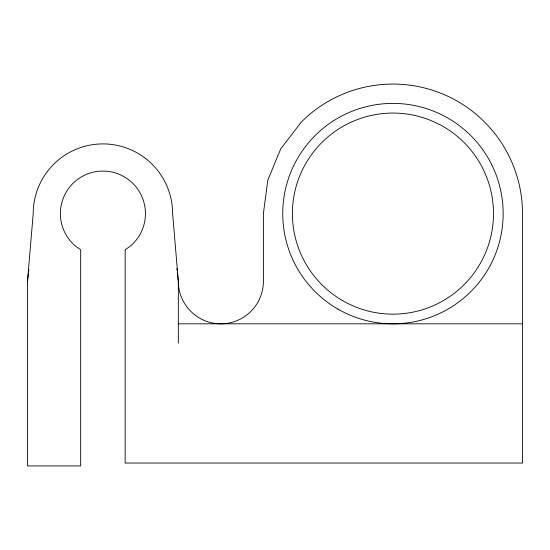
<?xml version="1.0" encoding="UTF-8"?>
<svg xmlns="http://www.w3.org/2000/svg" width="550" height="550" viewBox="0 0 550 550"><rect width="100%" height="100%" fill="white"/><g stroke="black" fill="none" stroke-linecap="round" stroke-linejoin="round"><path stroke-width="0.82" d="M177.354 272.827L178.324 281.284A42.543 42.543 0 0 0 220.859 323.826A42.543 42.543 0 0 0 263.395 281.284L263.395 213.606L267.816 180.077L280.754 148.83L301.345 122.004A129.553 129.553 0 0 1 522.5 213.606L522.5 463.045L125.146 463.045L125.146 249.769L130.254 246.194A42.536 42.536 0 0 0 133.849 184.415A42.536 42.536 0 0 0 71.968 184.415A42.536 42.536 0 0 0 75.57 246.194L80.671 249.769L80.671 465.939L27.5 465.939L27.5 281.284L33.206 213.606A69.706 69.706 0 0 1 102.912 143.901A69.706 69.706 0 0 1 172.618 213.606L178.324 281.284L178.324 343.159M27.5 281.284L28.373 273.673M28.566 271.982L28.854 269.438M178.324 323.826L522.5 323.826M176.873 268.593L177.066 270.284M342.678 300.685A100.547 100.547 0 0 0 493.494 213.606A100.547 100.547 0 0 0 342.678 126.534A100.547 100.547 0 0 0 342.678 300.685M337.844 309.059A110.213 110.213 0 0 0 503.161 213.606A110.213 110.213 0 0 0 337.844 118.161A110.213 110.213 0 0 0 337.844 309.059"/></g></svg>
